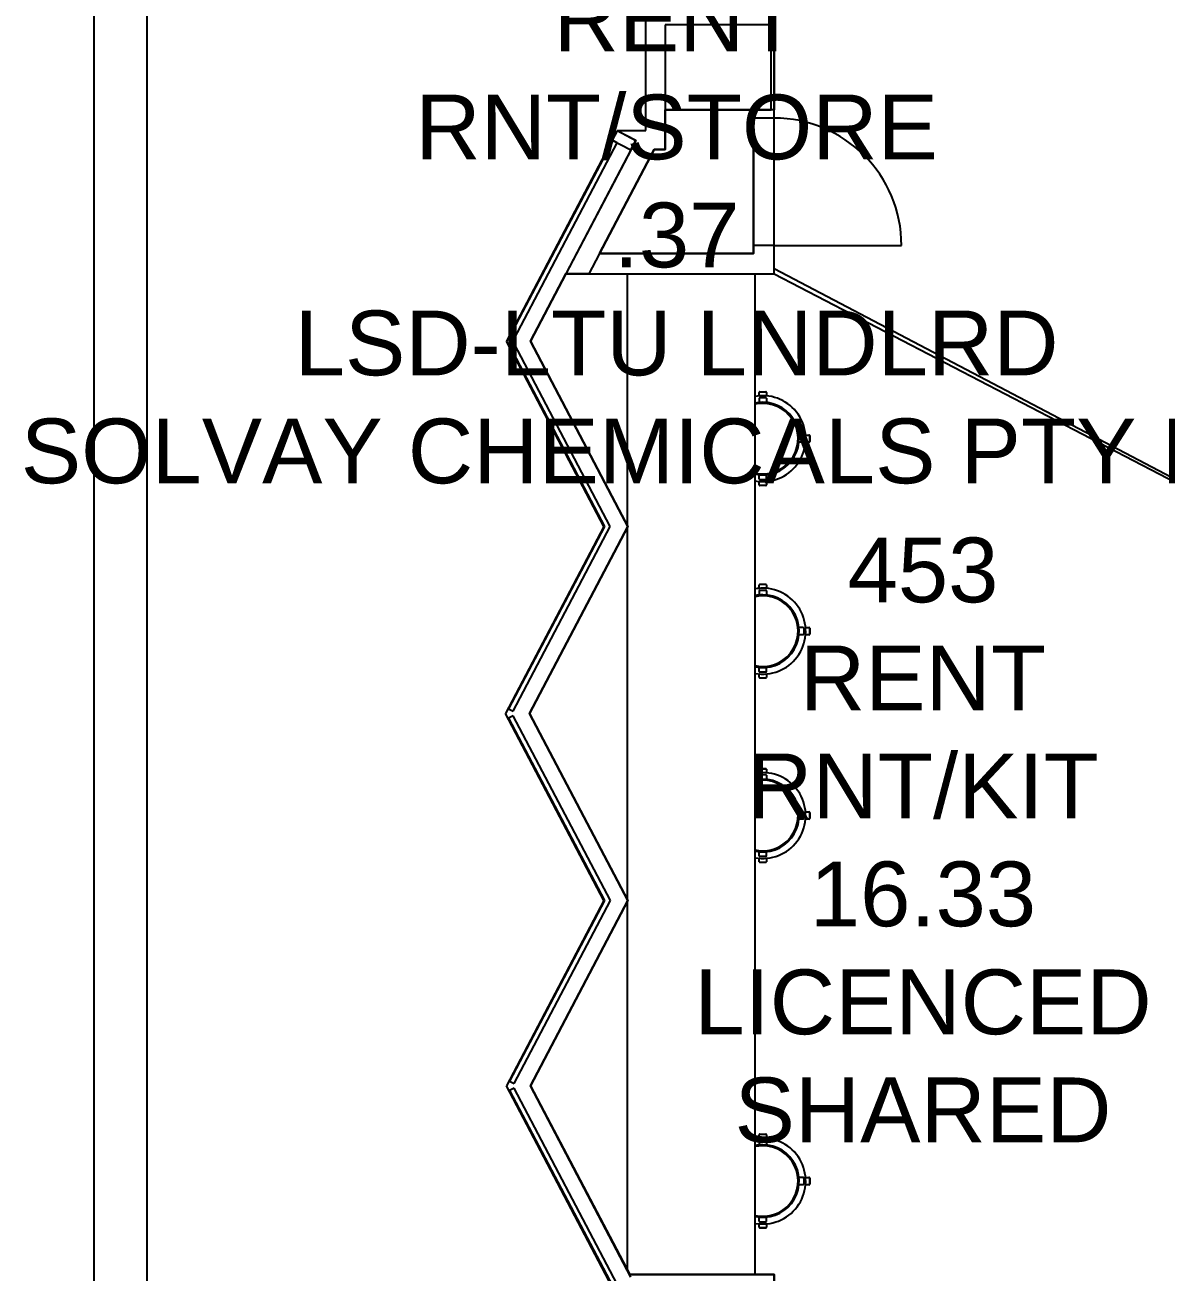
# Model space of a CAD drawing. Extents: x 14785 to 50894, y -3296 to 56414.
# Drawn here: x 21518 to 26891, y 2736 to 8604 of the extents above; entities that cross this region are included whole.
import ezdxf

# ---------------------------------------------------------------- set-up
doc = ezdxf.new("R2010")
doc.units = 0
doc.header["$MEASUREMENT"] = 0
for name, color, linetype in [('A-Column__Concrete', 7, 'CONTINUOUS'), ('A-Door', 252, 'CONTINUOUS'), ('A-Furniture', 252, 'CONTINUOUS'), ('A-Wall__Brick', 7, 'CONTINUOUS'), ('A-Wall__Stud', 252, 'CONTINUOUS'), ('A-Window', 7, 'CONTINUOUS'), ('GROS$', 7, 'CONTINUOUS'), ('RM$', 7, 'CONTINUOUS'), ('RM$TXT', 4, 'CONTINUOUS'), ('SU', 3, 'CONTINUOUS')]:
    doc.layers.add(name, color=color, linetype=linetype)
doc.styles.add('Arial', font='arial.ttf')

msp = doc.modelspace()

# ---------------------------------------------------------------- linework, layer by layer
at = {"layer": 'A-Column__Concrete'}
for p, q in [((24532.1, 8603.9), (24532.1, 8203.9)), ((25032.1, 8603.9), (24532.1, 8603.9)), ((25032.1, 8203.9), (25032.1, 8603.9)), ((24532.1, 8203.9), (25032.1, 8203.9))]:
    msp.add_line(p, q, dxfattribs=at)
at = {"layer": 'A-Door'}
msp.add_line((25045.1, 7565.7), (25645.1, 7565.7), dxfattribs=at)
at = {"layer": 'A-Door', "color": 252}
msp.add_arc((25045.1, 7565.7), 600, 0, 90, dxfattribs=at)
at = {"layer": 'A-Furniture'}
for p, q in [((24352.9, 7432.9), (24352.9, 2747.7)), ((24956.7, 2723.9), (24956.7, 7432.9)), ((24975.1, 6858.7), (24975.1, 6874.7)), ((24978.1, 6878.2), (25006.1, 6878.2)), ((24978.1, 6877.7), (25006.1, 6877.7)), ((25009.1, 6874.7), (25009.1, 6858.7)), ((24975.1, 6847.5), (24975.1, 6827.5)), ((24978.1, 6850.5), (25006.1, 6850.5)), ((25009.1, 6847.5), (25009.1, 6827.5)), ((25182.2, 6674.3), (25162.2, 6674.3)), ((25182.2, 6640.3), (25162.2, 6640.3)), ((25185.2, 6671.3), (25185.2, 6643.3)), ((25193.4, 6674.3), (25209.4, 6674.3)), ((25209.4, 6640.3), (25193.4, 6640.3)), ((25212.5, 6671.3), (25212.5, 6643.3)), ((25213, 6671.3), (25213, 6643.3)), ((24975.1, 6467.2), (24975.1, 6487.2)), ((24975.1, 6439.9), (24975.1, 6456)), ((25006.1, 6464.1), (24978.1, 6464.1)), ((25009.1, 6467.2), (25009.1, 6487.2)), ((25009.1, 6456), (25009.1, 6439.9)), ((25006.1, 6436.9), (24978.1, 6436.9)), ((25006.1, 6436.4), (24978.1, 6436.4)), ((24975.1, 5952.7), (24975.1, 5968.8)), ((24975.1, 5941.5), (24975.1, 5921.5)), ((24978.1, 5972.3), (25006.1, 5972.3)), ((24978.1, 5971.8), (25006.1, 5971.8)), ((24978.1, 5944.6), (25006.1, 5944.6)), ((25009.1, 5968.8), (25009.1, 5952.7)), ((25009.1, 5941.5), (25009.1, 5921.5)), ((25182.2, 5768.4), (25162.2, 5768.4)), ((25185.2, 5765.4), (25185.2, 5737.4)), ((25193.4, 5768.4), (25209.4, 5768.4)), ((25212.5, 5765.4), (25212.5, 5737.4)), ((25213, 5765.4), (25213, 5737.4)), ((25182.2, 5734.4), (25162.2, 5734.4)), ((25209.4, 5734.4), (25193.4, 5734.4)), ((24975.1, 5561.2), (24975.1, 5581.2)), ((25009.1, 5561.2), (25009.1, 5581.2)), ((24975.1, 5534), (24975.1, 5550)), ((25006.1, 5558.2), (24978.1, 5558.2)), ((25006.1, 5531), (24978.1, 5531)), ((25006.1, 5530.5), (24978.1, 5530.5)), ((25009.1, 5550), (25009.1, 5534)), ((24975.1, 5085.2), (24975.1, 5101.3)), ((24975.1, 5074), (24975.1, 5054)), ((24978.1, 5104.8), (25006.1, 5104.8)), ((24978.1, 5104.3), (25006.1, 5104.3)), ((24978.1, 5077.1), (25006.1, 5077.1)), ((25009.1, 5101.3), (25009.1, 5085.2)), ((25009.1, 5074), (25009.1, 5054)), ((25182.2, 4900.9), (25162.2, 4900.9)), ((25185.2, 4897.9), (25185.2, 4869.9)), ((25193.4, 4900.9), (25209.4, 4900.9)), ((25212.5, 4897.9), (25212.5, 4869.9)), ((25213, 4897.9), (25213, 4869.9)), ((25182.2, 4866.9), (25162.2, 4866.9)), ((25209.4, 4866.9), (25193.4, 4866.9)), ((24975.1, 4693.7), (24975.1, 4713.7)), ((25009.1, 4693.7), (25009.1, 4713.7)), ((24975.1, 4666.5), (24975.1, 4682.5)), ((25006.1, 4690.7), (24978.1, 4690.7)), ((25006.1, 4663.5), (24978.1, 4663.5)), ((25006.1, 4663), (24978.1, 4663)), ((25009.1, 4682.5), (25009.1, 4666.5)), ((24975.1, 3365.2), (24975.1, 3381.3)), ((24975.1, 3354), (24975.1, 3334)), ((24978.1, 3384.8), (25006.1, 3384.8)), ((24978.1, 3384.3), (25006.1, 3384.3)), ((24978.1, 3357.1), (25006.1, 3357.1)), ((25009.1, 3381.3), (25009.1, 3365.2)), ((25009.1, 3354), (25009.1, 3334)), ((25182.2, 3180.9), (25162.2, 3180.9)), ((25185.2, 3177.9), (25185.2, 3149.9)), ((25193.4, 3180.9), (25209.4, 3180.9)), ((25212.5, 3177.9), (25212.5, 3149.9)), ((25213, 3177.9), (25213, 3149.9)), ((25182.2, 3146.9), (25162.2, 3146.9)), ((25209.4, 3146.9), (25193.4, 3146.9)), ((24975.1, 2973.7), (24975.1, 2993.7)), ((25009.1, 2973.7), (25009.1, 2993.7)), ((24975.1, 2946.5), (24975.1, 2962.5)), ((25006.1, 2970.7), (24978.1, 2970.7)), ((25006.1, 2943.5), (24978.1, 2943.5)), ((25006.1, 2943), (24978.1, 2943)), ((25009.1, 2962.5), (25009.1, 2946.5))]:
    msp.add_line(p, q, dxfattribs=at)
for centre, radius, start, end in [((24978.1, 6875.2), 3.01, 90.1578, 180.15693), ((24978.1, 6874.7), 3.01, 90.1578, 180.15693), ((25006.1, 6875.2), 3.01, 359.84307, 89.8422), ((25006.1, 6874.7), 3.01, 359.84307, 89.8422), ((24992.1, 6657.3), 171, 90, 102.24365), ((24992.1, 6657.3), 171, 257.75635, 90), ((24992.1, 6657.3), 166, 90, 102.61243), ((24992.1, 6657.3), 166, 257.38757, 90), ((24992.1, 6657.3), 202.1, 90, 100.31541), ((24992.1, 6657.3), 202.1, 259.91, 90), ((24978.1, 6847.5), 3.01, 90.1578, 180.15693), ((25006.1, 6847.5), 3.01, 359.84307, 89.8422), ((25182.2, 6671.3), 3.01, 0.1578, 90.15693), ((25182.2, 6643.3), 3.01, 269.84307, 359.8422), ((25209.5, 6671.3), 3.01, 0.1578, 90.15693), ((25209.5, 6643.3), 3.01, 269.84307, 359.8422), ((25210, 6671.3), 3.01, 0.1578, 90.15693), ((25210, 6643.3), 3.01, 269.84307, 359.8422), ((24978.1, 6467.2), 3.01, 179.84307, 269.8422), ((25006.1, 6467.2), 3.01, 270.1578, 0.15693), ((24978.1, 6439.9), 3.01, 179.84307, 269.8422), ((24978.1, 6439.4), 3.01, 179.84307, 269.8422), ((25006.1, 6439.9), 3.01, 270.1578, 0.15693), ((25006.1, 6439.4), 3.01, 270.1578, 0.15693), ((24992.1, 5751.4), 202.1, 90, 100.31541), ((24992.1, 5751.4), 202.1, 259.91, 90), ((24978.1, 5969.3), 3.01, 90.1578, 180.15693), ((24978.1, 5968.8), 3.01, 90.1578, 180.15693), ((24978.1, 5941.5), 3.01, 90.1578, 180.15693), ((25006.1, 5969.3), 3.01, 359.84307, 89.8422), ((25006.1, 5968.8), 3.01, 359.84307, 89.8422), ((25006.1, 5941.5), 3.01, 359.84307, 89.8422), ((24992.1, 5751.4), 171, 90, 102.24365), ((24992.1, 5751.4), 171, 257.75635, 90), ((24992.1, 5751.4), 166, 90, 102.61243), ((24992.1, 5751.4), 166, 257.38757, 90), ((25182.2, 5765.4), 3.01, 0.1578, 90.15693), ((25209.5, 5765.4), 3.01, 0.1578, 90.15693), ((25210, 5765.4), 3.01, 0.1578, 90.15693), ((25182.2, 5737.4), 3.01, 269.84307, 359.8422), ((25209.5, 5737.4), 3.01, 269.84307, 359.8422), ((25210, 5737.4), 3.01, 269.84307, 359.8422), ((24978.1, 5561.2), 3.01, 179.84307, 269.8422), ((24978.1, 5534), 3.01, 179.84307, 269.8422), ((24978.1, 5533.5), 3.01, 179.84307, 269.8422), ((25006.1, 5561.2), 3.01, 270.1578, 0.15693), ((25006.1, 5534), 3.01, 270.1578, 0.15693), ((25006.1, 5533.5), 3.01, 270.1578, 0.15693), ((24992.1, 4883.9), 171, 90, 102.24365), ((24992.1, 4883.9), 171, 257.75635, 90), ((24992.1, 4883.9), 166, 90, 102.61243), ((24992.1, 4883.9), 166, 257.38757, 90), ((24992.1, 4883.9), 202.1, 90, 100.31541), ((24992.1, 4883.9), 202.1, 259.91, 90), ((24978.1, 5101.8), 3.01, 90.1578, 180.15693), ((24978.1, 5101.3), 3.01, 90.1578, 180.15693), ((24978.1, 5074), 3.01, 90.1578, 180.15693), ((25006.1, 5101.8), 3.01, 359.84307, 89.8422), ((25006.1, 5101.3), 3.01, 359.84307, 89.8422), ((25006.1, 5074), 3.01, 359.84307, 89.8422), ((25182.2, 4897.9), 3.01, 0.1578, 90.15693), ((25209.5, 4897.9), 3.01, 0.1578, 90.15693), ((25210, 4897.9), 3.01, 0.1578, 90.15693), ((25182.2, 4869.9), 3.01, 269.84307, 359.8422), ((25209.5, 4869.9), 3.01, 269.84307, 359.8422), ((25210, 4869.9), 3.01, 269.84307, 359.8422), ((24978.1, 4693.7), 3.01, 179.84307, 269.8422), ((24978.1, 4666.5), 3.01, 179.84307, 269.8422), ((24978.1, 4666), 3.01, 179.84307, 269.8422), ((25006.1, 4693.7), 3.01, 270.1578, 0.15693), ((25006.1, 4666.5), 3.01, 270.1578, 0.15693), ((25006.1, 4666), 3.01, 270.1578, 0.15693), ((24992.1, 3163.9), 202.1, 90, 100.31541), ((24992.1, 3163.9), 202.1, 259.91, 90), ((24978.1, 3381.8), 3.01, 90.1578, 180.15693), ((24978.1, 3381.3), 3.01, 90.1578, 180.15693), ((24978.1, 3354), 3.01, 90.1578, 180.15693), ((25006.1, 3381.8), 3.01, 359.84307, 89.8422), ((25006.1, 3381.3), 3.01, 359.84307, 89.8422), ((25006.1, 3354), 3.01, 359.84307, 89.8422), ((24992.1, 3163.9), 171, 90, 102.24365), ((24992.1, 3163.9), 171, 257.75635, 90), ((24992.1, 3163.9), 166, 90, 102.61243), ((24992.1, 3163.9), 166, 257.38757, 90), ((25182.2, 3177.9), 3.01, 0.1578, 90.15693), ((25209.5, 3177.9), 3.01, 0.1578, 90.15693), ((25210, 3177.9), 3.01, 0.1578, 90.15693), ((25182.2, 3149.9), 3.01, 269.84307, 359.8422), ((25209.5, 3149.9), 3.01, 269.84307, 359.8422), ((25210, 3149.9), 3.01, 269.84307, 359.8422), ((24978.1, 2973.7), 3.01, 179.84307, 269.8422), ((24978.1, 2946.5), 3.01, 179.84307, 269.8422), ((24978.1, 2946), 3.01, 179.84307, 269.8422), ((25006.1, 2973.7), 3.01, 270.1578, 0.15693), ((25006.1, 2946.5), 3.01, 270.1578, 0.15693), ((25006.1, 2946), 3.01, 270.1578, 0.15693)]:
    msp.add_arc(centre, radius, start, end, dxfattribs=at)
at = {"layer": 'A-Wall__Brick'}
for p, q in [((25045.1, 8203.9), (25045.1, 8803.9)), ((24442.1, 8107.1), (24442.1, 8698.9)), ((24532.1, 8203.9), (24532.1, 8017.1)), ((24949.1, 8203.9), (24949.1, 8165.7)), ((25045.1, 8165.7), (24949.1, 8165.7)), ((25045.1, 8165.7), (25045.1, 8203.9)), ((24306.7, 8107.1), (24442.1, 8107.1)), ((24372.3, 8017.1), (24064.9, 7432.9)), ((24223.9, 7528.9), (24480.8, 8017.1)), ((24532.1, 8017.1), (24480.8, 8017.1)), ((24949.1, 7528.9), (24223.9, 7528.9)), ((24949.1, 7565.7), (24949.1, 7528.9)), ((25045.1, 7565.7), (24949.1, 7565.7)), ((25045.1, 7432.9), (25045.1, 7565.7)), ((24064.9, 7432.9), (25045.1, 7432.9))]:
    msp.add_line(p, q, dxfattribs=at)
msp.add_lwpolyline([(24306.7, 8107.1), (24394.8, 8059.8), (24372.3, 8017.1)], dxfattribs=at)
at = {"layer": 'A-Wall__Stud'}
for p, q in [((21842.1, 41888.9), (21842.1, -516.1)), ((22094.5, -263.1), (22094.5, 41888.9))]:
    msp.add_line(p, q, dxfattribs=at)
at = {"layer": 'A-Window', "extrusion": (0, 0, -1)}
for p, q in [((24306.3, 8106.3), (24283, 8062.1)), ((24394.8, 8059.8), (24306.3, 8106.3)), ((24283, 8062.1), (24371.5, 8015.5)), ((24371.5, 8015.5), (24394.8, 8059.8))]:
    msp.add_line(p, q, dxfattribs=at)
at = {"layer": 'A-Window'}
for p, q in [((24283, 8062.1), (23784.9, 7115.7)), ((24285.7, 8060.7), (23799.8, 7137.6)), ((23821.1, 7126.4), (24306.9, 8049.5)), ((24306.9, 8049.5), (24285.7, 8060.7)), ((24371.5, 8015.5), (23897.9, 7115.7)), ((24243.8, 6243.9), (23784.9, 7115.7)), ((23799.8, 7137.6), (23821.1, 7126.4)), ((23821.1, 7105), (23799.8, 7093.8)), ((24274.3, 6243.9), (23821.1, 7105)), ((24356.8, 6243.9), (23897.9, 7115.7)), ((23799.8, 7093.8), (24247.2, 6243.9)), ((24243.8, 6243.9), (23780.8, 5364.2)), ((24247.2, 6243.9), (23795.7, 5386.1)), ((23817, 5374.9), (24274.3, 6243.9)), ((24356.8, 6243.9), (23893.8, 5364.2)), ((24244.1, 4483.9), (23780.8, 5364.2)), ((23795.7, 5386.1), (23817, 5374.9)), ((23817, 5353.5), (23795.7, 5342.3)), ((23795.7, 5342.3), (24247.5, 4483.9)), ((24274.6, 4483.9), (23817, 5353.5)), ((24357.1, 4483.9), (23893.8, 5364.2)), ((24244.1, 4483.9), (23785.1, 3611.7)), ((24247.5, 4483.9), (23800, 3633.6)), ((23821.2, 3622.4), (24274.6, 4483.9)), ((24357.1, 4483.9), (23898.1, 3611.7)), ((24283, 2665.7), (23785.1, 3611.7)), ((23800, 3633.6), (23821.2, 3622.4)), ((23821.2, 3601), (23800, 3589.8)), ((23800, 3589.8), (24285.7, 2667.1)), ((24306.9, 2678.2), (23821.2, 3601)), ((24371.5, 2712.2), (23898.1, 3611.7))]:
    msp.add_line(p, q, dxfattribs=at)
at = {"layer": 'GROS$', "flags": 128}
msp.add_lwpolyline([(23897.9, 13195.7), (24356.8, 12323.9), (23893.8, 11444.2), (24357.1, 10563.9), (23898.1, 9691.7), (24365.4, 8803.9), (25045.1, 8803.9), (25045.1, 8203.9), (24532.1, 8203.9), (24532.1, 8017.1), (24480.8, 8017.1), (24173.3, 7432.9), (24064.9, 7432.9), (23897.9, 7115.7), (24314.7, 6323.9), (24356.8, 6243.9), (23893.8, 5364.2), (24357.1, 4483.9), (23898.1, 3611.7), (24365.4, 2723.9), (25045.1, 2723.9), (25045.1, 2098.9), (27714.1, 2098.9), (31503.3, 2060.4)], dxfattribs=at)
at = {"layer": 'RM$', "flags": 128}
msp.add_lwpolyline([(26422.1, 42888.9), (26422.1, 11809.9), (27376.8, 11809.9), (27369.1, 8731.9), (27369.1, 6441.9), (26979.1, 6441.9), (25045.1, 7456.8), (25045.1, 8803.9), (24410.5, 8803.9), (24371.5, 8792.2), (23898.1, 9691.7), (24357.1, 10563.9), (23893.8, 11444.2), (24356.8, 12323.9), (23897.9, 13195.7)], dxfattribs=at)
for points in [[(24532.1, 8203.9), (24949.1, 8203.9), (24949.1, 7528.9), (24223.9, 7528.9), (24480.8, 8017.1), (24532.1, 8017.1)], [(27599.1, 6323.9), (27599.1, 2098.9), (25045.1, 2098.9), (25045.1, 2723.9), (24410.5, 2723.9), (24365.5, 2723.7), (23898.1, 3611.7), (24357.1, 4483.9), (23893.8, 5364.2), (24356.8, 6243.9), (24314.7, 6323.9), (23897.9, 7115.7), (24064.9, 7432.9), (25045.1, 7432.9), (26979.1, 6429.1), (26979.1, 6323.9)]]:
    msp.add_lwpolyline(points, close=True, dxfattribs=at)
at = {"layer": 'SU', "flags": 128}
msp.add_lwpolyline([(24949.1, 8203.9), (24532.1, 8203.9), (24532.1, 8017.1), (24480.8, 8017.1), (24223.9, 7528.9), (24949.1, 7528.9)], close=True, dxfattribs=at)

# ---------------------------------------------------------------- texts
at = {"layer": 'RM$TXT', "char_height": 304.8, "attachment_point": 8, "style": 'Arial'}
for s, insert in [('451E^M^JRENT^M^JRNT/STORE^M^J.37^M^JLSD-LTU LNDLRD^M^JSOLVAY CHEMICALS PTY LTD^M^J', (24586.5, 6442.7)), ('453^M^JRENT^M^JRNT/KIT^M^J16.33^M^JLICENCED^M^JSHARED^M^J', (25746.4, 3342.2))]:
    msp.add_mtext(s, dxfattribs=dict(at, insert=insert))

doc.saveas('drawing.dxf')
